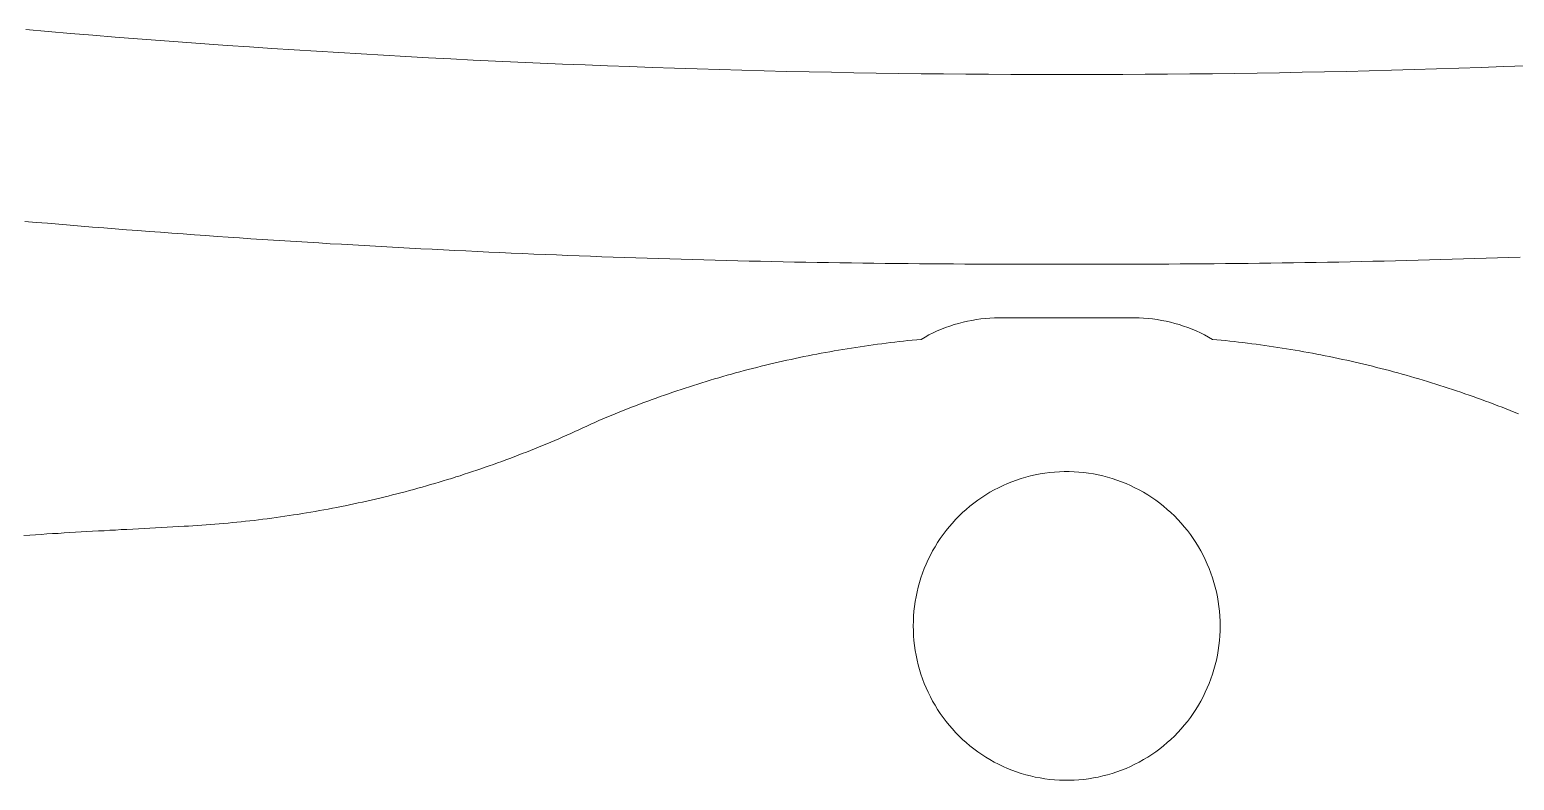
# Model space of a CAD drawing. Header units: millimetres. Extents: x -10563 to 10612, y -3613 to 6054.
# Drawn here: x 4001.8 to 4296.3, y -1180.6 to -1031.7 of the extents above; entities that cross this region are included whole.
import ezdxf

# ---------------------------------------------------------------- set-up
doc = ezdxf.new("R2010")
doc.units = ezdxf.units.MM
doc.header["$LTSCALE"] = 50
doc.layers.add('カタログ部品(衛生設備)', color=252, linetype='Continuous')

# ---------------------------------------------------------------- blocks, each defined once
blk = doc.blocks.new('FcPack%d425')
at = {"layer": 'カタログ部品(衛生設備)', "color": 1, "linetype": 'Continuous', "lineweight": 13}
for p, q in [((-201.98, -74.57), (-206.4, -74.19)), ((-197.55, -74.94), (-201.98, -74.57)), ((-193.12, -75.3), (-197.55, -74.94)), ((-188.69, -75.66), (-193.12, -75.3)), ((-184.26, -76.01), (-188.69, -75.66)), ((-179.82, -76.34), (-184.26, -76.01)), ((-175.39, -76.67), (-179.82, -76.34)), ((-170.96, -76.99), (-175.39, -76.67)), ((-166.53, -77.31), (-170.96, -76.99)), ((-162.09, -77.61), (-166.53, -77.31)), ((-157.66, -77.91), (-162.09, -77.61)), ((-153.22, -78.2), (-157.66, -77.91)), ((-148.79, -78.48), (-153.22, -78.2)), ((-144.35, -78.75), (-148.79, -78.48)), ((-139.91, -79.01), (-144.35, -78.75)), ((-135.48, -79.27), (-139.91, -79.01)), ((-131.04, -79.52), (-135.48, -79.27)), ((-126.6, -79.75), (-131.04, -79.52)), ((-122.16, -79.98), (-126.6, -79.75)), ((-117.73, -80.21), (-122.16, -79.98)), ((-113.29, -80.42), (-117.73, -80.21)), ((-108.85, -80.63), (-113.29, -80.42)), ((-104.41, -80.83), (-108.85, -80.63)), ((-99.97, -81.02), (-104.41, -80.83)), ((-95.53, -81.2), (-99.97, -81.02)), ((-91.09, -81.37), (-95.53, -81.2)), ((-86.64, -81.53), (-91.09, -81.37)), ((-82.2, -81.69), (-86.64, -81.53)), ((-77.76, -81.84), (-82.2, -81.69)), ((-73.32, -81.98), (-77.76, -81.84)), ((-68.88, -82.11), (-73.32, -81.98)), ((-64.43, -82.24), (-68.88, -82.11)), ((-59.99, -82.35), (-64.43, -82.24)), ((-55.55, -82.46), (-59.99, -82.35)), ((59.99, -82.35), (55.55, -82.46)), ((64.43, -82.24), (59.99, -82.35)), ((68.88, -82.11), (64.43, -82.24)), ((73.32, -81.98), (68.88, -82.11)), ((77.76, -81.84), (73.32, -81.98)), ((82.2, -81.69), (77.76, -81.84)), ((86.64, -81.53), (82.2, -81.69)), ((91.09, -81.37), (86.64, -81.53)), ((-51.1, -82.56), (-55.55, -82.46)), ((-46.66, -82.65), (-51.1, -82.56)), ((-42.22, -82.73), (-46.66, -82.65)), ((-37.77, -82.8), (-42.22, -82.73)), ((-33.33, -82.87), (-37.77, -82.8)), ((-28.89, -82.93), (-33.33, -82.87)), ((-24.44, -82.98), (-28.89, -82.93)), ((-20, -83.02), (-24.44, -82.98)), ((-15.55, -83.05), (-20, -83.02)), ((-11.11, -83.08), (-15.55, -83.05)), ((-6.67, -83.09), (-11.11, -83.08)), ((-2.22, -83.1), (-6.67, -83.09)), ((2.22, -83.1), (-2.22, -83.1)), ((6.67, -83.09), (2.22, -83.1)), ((11.11, -83.08), (6.67, -83.09)), ((15.55, -83.05), (11.11, -83.08)), ((20, -83.02), (15.55, -83.05)), ((24.44, -82.98), (20, -83.02)), ((28.89, -82.93), (24.44, -82.98)), ((33.33, -82.87), (28.89, -82.93)), ((37.77, -82.8), (33.33, -82.87)), ((42.22, -82.73), (37.77, -82.8)), ((46.66, -82.65), (42.22, -82.73)), ((51.1, -82.56), (46.66, -82.65)), ((55.55, -82.46), (51.1, -82.56)), ((-204.39, -112.42), (-206.63, -112.22)), ((-202.15, -112.61), (-204.39, -112.42)), ((-199.91, -112.8), (-202.15, -112.61)), ((-197.67, -112.98), (-199.91, -112.8)), ((-195.43, -113.17), (-197.67, -112.98)), ((-193.19, -113.35), (-195.43, -113.17)), ((-190.95, -113.53), (-193.19, -113.35)), ((-188.7, -113.7), (-190.95, -113.53)), ((-186.46, -113.88), (-188.7, -113.7)), ((-184.22, -114.05), (-186.46, -113.88)), ((-181.98, -114.22), (-184.22, -114.05)), ((-179.74, -114.39), (-181.98, -114.22)), ((-177.49, -114.56), (-179.74, -114.39)), ((-175.25, -114.72), (-177.49, -114.56)), ((-173.01, -114.88), (-175.25, -114.72)), ((-170.76, -115.04), (-173.01, -114.88)), ((-168.52, -115.2), (-170.76, -115.04)), ((-166.28, -115.35), (-168.52, -115.2)), ((-164.03, -115.51), (-166.28, -115.35)), ((-161.79, -115.66), (-164.03, -115.51)), ((-159.55, -115.8), (-161.79, -115.66)), ((-157.3, -115.95), (-159.55, -115.8)), ((-155.06, -116.09), (-157.3, -115.95)), ((-152.81, -116.24), (-155.06, -116.09)), ((-150.57, -116.38), (-152.81, -116.24)), ((-148.33, -116.51), (-150.57, -116.38)), ((-146.08, -116.65), (-148.33, -116.51)), ((-143.84, -116.78), (-146.08, -116.65)), ((-141.59, -116.91), (-143.84, -116.78)), ((-139.35, -117.04), (-141.59, -116.91)), ((-137.1, -117.17), (-139.35, -117.04)), ((-134.86, -117.29), (-137.1, -117.17)), ((-132.61, -117.41), (-134.86, -117.29)), ((-130.36, -117.53), (-132.61, -117.41)), ((-128.12, -117.65), (-130.36, -117.53)), ((-125.87, -117.77), (-128.12, -117.65)), ((-123.63, -117.88), (-125.87, -117.77)), ((-121.38, -117.99), (-123.63, -117.88)), ((-119.14, -118.1), (-121.38, -117.99)), ((-116.89, -118.21), (-119.14, -118.1)), ((-114.64, -118.31), (-116.89, -118.21)), ((-112.4, -118.41), (-114.64, -118.31)), ((-110.15, -118.51), (-112.4, -118.41)), ((-107.9, -118.61), (-110.15, -118.51)), ((-105.66, -118.7), (-107.9, -118.61)), ((-103.41, -118.8), (-105.66, -118.7)), ((-101.16, -118.89), (-103.41, -118.8)), ((-98.92, -118.98), (-101.16, -118.89)), ((-96.67, -119.06), (-98.92, -118.98)), ((-94.42, -119.15), (-96.67, -119.06)), ((-92.18, -119.23), (-94.42, -119.15)), ((-89.93, -119.31), (-92.18, -119.23)), ((-87.68, -119.39), (-89.93, -119.31)), ((-85.43, -119.46), (-87.68, -119.39)), ((-83.19, -119.54), (-85.43, -119.46)), ((-80.94, -119.61), (-83.19, -119.54)), ((-78.69, -119.68), (-80.94, -119.61)), ((-76.44, -119.74), (-78.69, -119.68)), ((-74.2, -119.81), (-76.44, -119.74)), ((-71.95, -119.87), (-74.2, -119.81)), ((-69.7, -119.93), (-71.95, -119.87)), ((-67.45, -119.99), (-69.7, -119.93)), ((-65.2, -120.04), (-67.45, -119.99)), ((-62.96, -120.1), (-65.2, -120.04)), ((-60.71, -120.15), (-62.96, -120.1)), ((-58.46, -120.2), (-60.71, -120.15)), ((-56.21, -120.24), (-58.46, -120.2)), ((-53.96, -120.29), (-56.21, -120.24)), ((-51.72, -120.33), (-53.96, -120.29)), ((-49.47, -120.37), (-51.72, -120.33)), ((-47.22, -120.41), (-49.47, -120.37)), ((-44.97, -120.45), (-47.22, -120.41)), ((-42.72, -120.48), (-44.97, -120.45)), ((-40.47, -120.51), (-42.72, -120.48)), ((-38.23, -120.54), (-40.47, -120.51)), ((-35.98, -120.57), (-38.23, -120.54)), ((-33.73, -120.59), (-35.98, -120.57)), ((-31.48, -120.61), (-33.73, -120.59)), ((-29.23, -120.63), (-31.48, -120.61)), ((-26.98, -120.65), (-29.23, -120.63)), ((-24.73, -120.67), (-26.98, -120.65)), ((-22.49, -120.68), (-24.73, -120.67)), ((-20.24, -120.69), (-22.49, -120.68)), ((-17.99, -120.7), (-20.24, -120.69)), ((-15.74, -120.71), (-17.99, -120.7)), ((-13.49, -120.71), (-15.74, -120.71)), ((-11.24, -120.72), (-13.49, -120.71)), ((-6.75, -120.71), (-8.99, -120.72)), ((-4.5, -120.71), (-6.75, -120.71)), ((-2.25, -120.7), (-4.5, -120.71)), ((0, -120.7), (-2.25, -120.7)), ((2.25, -120.7), (0, -120.7)), ((4.5, -120.71), (2.25, -120.7)), ((6.75, -120.71), (4.5, -120.71)), ((8.99, -120.72), (6.75, -120.71)), ((13.49, -120.71), (11.24, -120.72)), ((15.74, -120.71), (13.49, -120.71)), ((17.99, -120.7), (15.74, -120.71)), ((20.24, -120.69), (17.99, -120.7)), ((22.49, -120.68), (20.24, -120.69)), ((24.73, -120.67), (22.49, -120.68)), ((26.98, -120.65), (24.73, -120.67)), ((29.23, -120.63), (26.98, -120.65)), ((31.48, -120.61), (29.23, -120.63)), ((33.73, -120.59), (31.48, -120.61)), ((35.98, -120.57), (33.73, -120.59)), ((38.23, -120.54), (35.98, -120.57)), ((40.47, -120.51), (38.23, -120.54)), ((42.72, -120.48), (40.47, -120.51)), ((44.97, -120.45), (42.72, -120.48)), ((47.22, -120.41), (44.97, -120.45)), ((49.47, -120.37), (47.22, -120.41)), ((51.72, -120.33), (49.47, -120.37)), ((53.96, -120.29), (51.72, -120.33)), ((56.21, -120.24), (53.96, -120.29)), ((58.46, -120.2), (56.21, -120.24)), ((60.71, -120.15), (58.46, -120.2)), ((62.96, -120.1), (60.71, -120.15)), ((65.2, -120.04), (62.96, -120.1)), ((67.45, -119.99), (65.2, -120.04)), ((69.7, -119.93), (67.45, -119.99)), ((71.95, -119.87), (69.7, -119.93)), ((74.2, -119.81), (71.95, -119.87)), ((76.44, -119.74), (74.2, -119.81)), ((78.69, -119.68), (76.44, -119.74)), ((80.94, -119.61), (78.69, -119.68)), ((83.19, -119.54), (80.94, -119.61)), ((85.43, -119.46), (83.19, -119.54)), ((87.68, -119.39), (85.43, -119.46)), ((89.93, -119.31), (87.68, -119.39)), ((-8.99, -120.72), (-11.24, -120.72)), ((11.24, -120.72), (8.99, -120.72)), ((-21.45, -132.46), (-22.31, -132.71)), ((-20.57, -132.23), (-21.45, -132.46)), ((-19.69, -132.03), (-20.57, -132.23)), ((-18.81, -131.86), (-19.69, -132.03)), ((-17.92, -131.71), (-18.81, -131.86)), ((-17.02, -131.59), (-17.92, -131.71)), ((-16.13, -131.5), (-17.02, -131.59)), ((-15.23, -131.43), (-16.13, -131.5)), ((-14.33, -131.39), (-15.23, -131.43)), ((-13.43, -131.37), (-14.33, -131.39)), ((13.43, -131.37), (-13.43, -131.37)), ((14.33, -131.39), (13.43, -131.37)), ((15.23, -131.43), (14.33, -131.39)), ((16.13, -131.5), (15.23, -131.43)), ((17.02, -131.59), (16.13, -131.5)), ((17.92, -131.71), (17.02, -131.59)), ((18.81, -131.86), (17.92, -131.71)), ((19.69, -132.03), (18.81, -131.86)), ((20.57, -132.23), (19.69, -132.03)), ((21.45, -132.46), (20.57, -132.23)), ((22.31, -132.71), (21.45, -132.46)), ((-28.11, -135.18), (-28.9, -135.63)), ((-27.32, -134.75), (-28.11, -135.18)), ((-26.51, -134.35), (-27.32, -134.75)), ((-25.69, -133.97), (-26.51, -134.35)), ((-24.86, -133.62), (-25.69, -133.97)), ((-24.02, -133.29), (-24.86, -133.62)), ((-23.17, -132.99), (-24.02, -133.29)), ((-22.31, -132.71), (-23.17, -132.99)), ((23.17, -132.99), (22.31, -132.71)), ((24.02, -133.29), (23.17, -132.99)), ((24.86, -133.62), (24.02, -133.29)), ((25.69, -133.97), (24.86, -133.62)), ((26.51, -134.35), (25.69, -133.97)), ((27.32, -134.75), (26.51, -134.35)), ((28.11, -135.18), (27.32, -134.75)), ((28.9, -135.63), (28.11, -135.18)), ((-47.86, -138.23), (-48.71, -138.39)), ((-47, -138.08), (-47.86, -138.23)), ((-46.14, -137.92), (-47, -138.08)), ((-45.28, -137.78), (-46.14, -137.92)), ((-44.43, -137.63), (-45.28, -137.78)), ((-43.57, -137.49), (-44.43, -137.63)), ((-42.71, -137.35), (-43.57, -137.49)), ((-41.85, -137.22), (-42.71, -137.35)), ((-40.99, -137.09), (-41.85, -137.22)), ((-40.13, -136.96), (-40.99, -137.09)), ((-39.27, -136.84), (-40.13, -136.96)), ((-38.41, -136.72), (-39.27, -136.84)), ((-37.54, -136.6), (-38.41, -136.72)), ((-36.68, -136.49), (-37.54, -136.6)), ((-35.82, -136.38), (-36.68, -136.49)), ((-34.95, -136.27), (-35.82, -136.38)), ((-34.09, -136.17), (-34.95, -136.27)), ((-33.23, -136.07), (-34.09, -136.17)), ((-32.36, -135.97), (-33.23, -136.07)), ((-31.5, -135.88), (-32.36, -135.97)), ((-30.63, -135.79), (-31.5, -135.88)), ((-29.76, -135.71), (-30.63, -135.79)), ((-28.9, -135.63), (-29.76, -135.71)), ((29.76, -135.71), (28.9, -135.63)), ((30.63, -135.79), (29.76, -135.71)), ((31.5, -135.88), (30.63, -135.79)), ((32.36, -135.97), (31.5, -135.88)), ((33.23, -136.07), (32.36, -135.97)), ((34.09, -136.17), (33.23, -136.07)), ((34.95, -136.27), (34.09, -136.17)), ((35.82, -136.38), (34.95, -136.27)), ((36.68, -136.49), (35.82, -136.38)), ((37.54, -136.6), (36.68, -136.49)), ((38.41, -136.72), (37.54, -136.6)), ((39.27, -136.84), (38.41, -136.72)), ((40.13, -136.96), (39.27, -136.84)), ((40.99, -137.09), (40.13, -136.96)), ((41.85, -137.22), (40.99, -137.09)), ((42.71, -137.35), (41.85, -137.22)), ((43.57, -137.49), (42.71, -137.35)), ((44.43, -137.63), (43.57, -137.49)), ((45.28, -137.78), (44.43, -137.63)), ((46.14, -137.92), (45.28, -137.78)), ((47, -138.08), (46.14, -137.92)), ((47.86, -138.23), (47, -138.08)), ((48.71, -138.39), (47.86, -138.23)), ((-61.46, -141.19), (-62.3, -141.4)), ((-60.61, -140.98), (-61.46, -141.19)), ((-59.77, -140.77), (-60.61, -140.98)), ((-58.92, -140.57), (-59.77, -140.77)), ((-58.08, -140.37), (-58.92, -140.57)), ((-57.23, -140.17), (-58.08, -140.37)), ((-56.38, -139.98), (-57.23, -140.17)), ((-55.53, -139.79), (-56.38, -139.98)), ((-54.68, -139.6), (-55.53, -139.79)), ((-53.83, -139.42), (-54.68, -139.6)), ((-52.98, -139.24), (-53.83, -139.42)), ((-52.13, -139.06), (-52.98, -139.24)), ((-51.27, -138.89), (-52.13, -139.06)), ((-50.42, -138.72), (-51.27, -138.89)), ((-49.57, -138.55), (-50.42, -138.72)), ((-48.71, -138.39), (-49.57, -138.55)), ((49.57, -138.55), (48.71, -138.39)), ((50.42, -138.72), (49.57, -138.55)), ((51.27, -138.89), (50.42, -138.72)), ((52.13, -139.06), (51.27, -138.89)), ((52.98, -139.24), (52.13, -139.06)), ((53.83, -139.42), (52.98, -139.24)), ((54.68, -139.6), (53.83, -139.42)), ((55.53, -139.79), (54.68, -139.6)), ((56.38, -139.98), (55.53, -139.79)), ((57.23, -140.17), (56.38, -139.98)), ((58.08, -140.37), (57.23, -140.17)), ((58.92, -140.57), (58.08, -140.37)), ((59.77, -140.77), (58.92, -140.57)), ((60.61, -140.98), (59.77, -140.77)), ((61.46, -141.19), (60.61, -140.98)), ((62.3, -141.4), (61.46, -141.19)), ((-72.35, -144.24), (-73.18, -144.5)), ((-71.52, -143.99), (-72.35, -144.24)), ((-70.69, -143.74), (-71.52, -143.99)), ((-69.85, -143.49), (-70.69, -143.74)), ((-69.02, -143.24), (-69.85, -143.49)), ((-68.18, -143), (-69.02, -143.24)), ((-67.34, -142.76), (-68.18, -143)), ((-66.51, -142.53), (-67.34, -142.76)), ((-65.67, -142.3), (-66.51, -142.53)), ((-64.83, -142.07), (-65.67, -142.3)), ((-63.99, -141.84), (-64.83, -142.07)), ((-63.15, -141.62), (-63.99, -141.84)), ((-62.3, -141.4), (-63.15, -141.62)), ((63.15, -141.62), (62.3, -141.4)), ((63.99, -141.84), (63.15, -141.62)), ((64.83, -142.07), (63.99, -141.84)), ((65.67, -142.3), (64.83, -142.07)), ((66.51, -142.53), (65.67, -142.3)), ((67.34, -142.76), (66.51, -142.53)), ((68.18, -143), (67.34, -142.76)), ((69.02, -143.24), (68.18, -143)), ((69.85, -143.49), (69.02, -143.24)), ((70.69, -143.74), (69.85, -143.49)), ((71.52, -143.99), (70.69, -143.74)), ((72.35, -144.24), (71.52, -143.99)), ((73.18, -144.5), (72.35, -144.24)), ((-80.62, -146.98), (-81.44, -147.28)), ((-79.79, -146.7), (-80.62, -146.98)), ((-78.97, -146.41), (-79.79, -146.7)), ((-78.15, -146.13), (-78.97, -146.41)), ((-77.32, -145.85), (-78.15, -146.13)), ((-76.5, -145.57), (-77.32, -145.85)), ((-75.67, -145.3), (-76.5, -145.57)), ((-74.84, -145.03), (-75.67, -145.3)), ((-74.01, -144.77), (-74.84, -145.03)), ((-73.18, -144.5), (-74.01, -144.77)), ((74.01, -144.77), (73.18, -144.5)), ((74.84, -145.03), (74.01, -144.77)), ((75.67, -145.3), (74.84, -145.03)), ((76.5, -145.57), (75.67, -145.3)), ((77.32, -145.85), (76.5, -145.57)), ((78.15, -146.13), (77.32, -145.85)), ((78.97, -146.41), (78.15, -146.13)), ((79.79, -146.7), (78.97, -146.41)), ((80.62, -146.98), (79.79, -146.7)), ((81.44, -147.28), (80.62, -146.98)), ((-88.76, -150.06), (-89.57, -150.39)), ((-87.95, -149.74), (-88.76, -150.06)), ((-87.14, -149.42), (-87.95, -149.74)), ((-86.33, -149.1), (-87.14, -149.42)), ((-85.52, -148.79), (-86.33, -149.1)), ((-84.7, -148.48), (-85.52, -148.79)), ((-83.89, -148.18), (-84.7, -148.48)), ((-83.07, -147.87), (-83.89, -148.18)), ((-82.25, -147.57), (-83.07, -147.87)), ((-81.44, -147.28), (-82.25, -147.57)), ((82.25, -147.57), (81.44, -147.28)), ((83.07, -147.87), (82.25, -147.57)), ((83.89, -148.18), (83.07, -147.87)), ((84.7, -148.48), (83.89, -148.18)), ((85.52, -148.79), (84.7, -148.48)), ((86.33, -149.1), (85.52, -148.79)), ((87.14, -149.42), (86.33, -149.1)), ((87.95, -149.74), (87.14, -149.42)), ((88.76, -150.06), (87.95, -149.74)), ((89.57, -150.39), (88.76, -150.06)), ((-95.15, -152.84), (-95.94, -153.21)), ((-94.36, -152.47), (-95.15, -152.84)), ((-93.57, -152.1), (-94.36, -152.47)), ((-92.78, -151.72), (-93.57, -152.1)), ((-91.98, -151.38), (-92.78, -151.72)), ((-91.18, -151.05), (-91.98, -151.38)), ((-90.37, -150.72), (-91.18, -151.05)), ((-89.57, -150.39), (-90.37, -150.72)), ((-102.33, -156.02), (-103.13, -156.36)), ((-101.52, -155.68), (-102.33, -156.02)), ((-100.72, -155.34), (-101.52, -155.68)), ((-99.92, -154.99), (-100.72, -155.34)), ((-99.12, -154.64), (-99.92, -154.99)), ((-98.33, -154.29), (-99.12, -154.64)), ((-97.53, -153.93), (-98.33, -154.29)), ((-96.74, -153.57), (-97.53, -153.93)), ((-95.94, -153.21), (-96.74, -153.57)), ((-109.61, -158.94), (-110.43, -159.24)), ((-108.8, -158.63), (-109.61, -158.94)), ((-107.99, -158.31), (-108.8, -158.63)), ((-107.17, -157.99), (-107.99, -158.31)), ((-106.36, -157.67), (-107.17, -157.99)), ((-105.55, -157.35), (-106.36, -157.67)), ((-104.74, -157.02), (-105.55, -157.35)), ((-103.94, -156.69), (-104.74, -157.02)), ((-103.13, -156.36), (-103.94, -156.69)), ((-117.83, -161.87), (-118.65, -162.14)), ((-117, -161.59), (-117.83, -161.87)), ((-116.17, -161.31), (-117, -161.59)), ((-115.35, -161.02), (-116.17, -161.31)), ((-114.53, -160.73), (-115.35, -161.02)), ((-113.7, -160.44), (-114.53, -160.73)), ((-112.88, -160.15), (-113.7, -160.44)), ((-112.06, -159.85), (-112.88, -160.15)), ((-111.25, -159.55), (-112.06, -159.85)), ((-110.43, -159.24), (-111.25, -159.55)), ((-1.45, -161.91), (-2.41, -161.97)), ((-0.48, -161.88), (-1.45, -161.91)), ((0.48, -161.88), (-0.48, -161.88)), ((1.45, -161.91), (0.48, -161.88)), ((2.41, -161.97), (1.45, -161.91)), ((-126.99, -164.7), (-127.82, -164.94)), ((-126.15, -164.46), (-126.99, -164.7)), ((-125.31, -164.22), (-126.15, -164.46)), ((-124.48, -163.97), (-125.31, -164.22)), ((-123.64, -163.72), (-124.48, -163.97)), ((-122.81, -163.46), (-123.64, -163.72)), ((-121.97, -163.21), (-122.81, -163.46)), ((-121.14, -162.94), (-121.97, -163.21)), ((-120.31, -162.68), (-121.14, -162.94)), ((-119.48, -162.41), (-120.31, -162.68)), ((-118.65, -162.14), (-119.48, -162.41)), ((-12.64, -164.64), (-13.52, -165.06)), ((-11.76, -164.25), (-12.64, -164.64)), ((-10.86, -163.89), (-11.76, -164.25)), ((-9.95, -163.56), (-10.86, -163.89)), ((-9.04, -163.26), (-9.95, -163.56)), ((-8.11, -162.98), (-9.04, -163.26)), ((-7.18, -162.74), (-8.11, -162.98)), ((-6.23, -162.52), (-7.18, -162.74)), ((-5.28, -162.34), (-6.23, -162.52)), ((-4.33, -162.19), (-5.28, -162.34)), ((-3.37, -162.06), (-4.33, -162.19)), ((-2.41, -161.97), (-3.37, -162.06)), ((3.37, -162.06), (2.41, -161.97)), ((4.33, -162.19), (3.37, -162.06)), ((5.28, -162.34), (4.33, -162.19)), ((6.23, -162.52), (5.28, -162.34)), ((7.18, -162.74), (6.23, -162.52)), ((8.11, -162.98), (7.18, -162.74)), ((9.04, -163.26), (8.11, -162.98)), ((9.95, -163.56), (9.04, -163.26)), ((10.86, -163.89), (9.95, -163.56)), ((11.76, -164.25), (10.86, -163.89)), ((12.64, -164.64), (11.76, -164.25)), ((13.52, -165.06), (12.64, -164.64)), ((-138.81, -167.72), (-139.66, -167.91)), ((-137.96, -167.53), (-138.81, -167.72)), ((-137.11, -167.33), (-137.96, -167.53)), ((-136.26, -167.13), (-137.11, -167.33)), ((-135.41, -166.93), (-136.26, -167.13)), ((-134.57, -166.72), (-135.41, -166.93)), ((-133.72, -166.51), (-134.57, -166.72)), ((-132.88, -166.29), (-133.72, -166.51)), ((-132.03, -166.08), (-132.88, -166.29)), ((-131.19, -165.86), (-132.03, -166.08)), ((-130.35, -165.63), (-131.19, -165.86)), ((-129.5, -165.41), (-130.35, -165.63)), ((-128.66, -165.17), (-129.5, -165.41)), ((-127.82, -164.94), (-128.66, -165.17)), ((-17.65, -167.55), (-18.43, -168.13)), ((-16.86, -167), (-17.65, -167.55)), ((-16.05, -166.48), (-16.86, -167)), ((-15.22, -165.98), (-16.05, -166.48)), ((-14.37, -165.51), (-15.22, -165.98)), ((-13.52, -165.06), (-14.37, -165.51)), ((14.37, -165.51), (13.52, -165.06)), ((15.22, -165.98), (14.37, -165.51)), ((16.05, -166.48), (15.22, -165.98)), ((16.86, -167), (16.05, -166.48)), ((17.65, -167.55), (16.86, -167)), ((18.43, -168.13), (17.65, -167.55)), ((-155.09, -170.74), (-155.95, -170.86)), ((-154.22, -170.61), (-155.09, -170.74)), ((-153.36, -170.48), (-154.22, -170.61)), ((-152.5, -170.35), (-153.36, -170.48)), ((-151.64, -170.21), (-152.5, -170.35)), ((-150.78, -170.07), (-151.64, -170.21)), ((-149.92, -169.92), (-150.78, -170.07)), ((-149.06, -169.77), (-149.92, -169.92)), ((-148.2, -169.62), (-149.06, -169.77)), ((-147.35, -169.46), (-148.2, -169.62)), ((-146.49, -169.31), (-147.35, -169.46)), ((-145.63, -169.14), (-146.49, -169.31)), ((-144.78, -168.98), (-145.63, -169.14)), ((-143.92, -168.81), (-144.78, -168.98)), ((-143.07, -168.64), (-143.92, -168.81)), ((-142.22, -168.46), (-143.07, -168.64)), ((-141.36, -168.28), (-142.22, -168.46)), ((-140.51, -168.1), (-141.36, -168.28)), ((-139.66, -167.91), (-140.51, -168.1)), ((-21.35, -170.67), (-22.03, -171.37)), ((-20.65, -170), (-21.35, -170.67)), ((-19.93, -169.36), (-20.65, -170)), ((-19.19, -168.73), (-19.93, -169.36)), ((-18.43, -168.13), (-19.19, -168.73)), ((19.19, -168.73), (18.43, -168.13)), ((19.93, -169.36), (19.19, -168.73)), ((20.65, -170), (19.93, -169.36)), ((21.35, -170.67), (20.65, -170)), ((22.03, -171.37), (21.35, -170.67)), ((-192.05, -173.65), (-193.18, -173.72)), ((-190.91, -173.59), (-192.05, -173.65)), ((-189.78, -173.52), (-190.91, -173.59)), ((-188.64, -173.46), (-189.78, -173.52)), ((-187.51, -173.39), (-188.64, -173.46)), ((-186.37, -173.33), (-187.51, -173.39)), ((-185.24, -173.27), (-186.37, -173.33)), ((-184.1, -173.2), (-185.24, -173.27)), ((-182.97, -173.14), (-184.1, -173.2)), ((-181.83, -173.08), (-182.97, -173.14)), ((-180.7, -173.02), (-181.83, -173.08)), ((-179.56, -172.96), (-180.7, -173.02)), ((-178.43, -172.89), (-179.56, -172.96)), ((-177.29, -172.83), (-178.43, -172.89)), ((-176.16, -172.77), (-177.29, -172.83)), ((-175.02, -172.71), (-176.16, -172.77)), ((-174.15, -172.67), (-175.02, -172.71)), ((-173.28, -172.62), (-174.15, -172.67)), ((-172.41, -172.56), (-173.28, -172.62)), ((-171.54, -172.5), (-172.41, -172.56)), ((-170.67, -172.44), (-171.54, -172.5)), ((-169.81, -172.38), (-170.67, -172.44)), ((-168.94, -172.31), (-169.81, -172.38)), ((-168.07, -172.24), (-168.94, -172.31)), ((-167.2, -172.16), (-168.07, -172.24)), ((-166.33, -172.08), (-167.2, -172.16)), ((-165.46, -172), (-166.33, -172.08)), ((-164.6, -171.91), (-165.46, -172)), ((-163.73, -171.83), (-164.6, -171.91)), ((-162.86, -171.73), (-163.73, -171.83)), ((-162, -171.64), (-162.86, -171.73)), ((-161.13, -171.54), (-162, -171.64)), ((-160.27, -171.43), (-161.13, -171.54)), ((-159.4, -171.33), (-160.27, -171.43)), ((-158.54, -171.22), (-159.4, -171.33)), ((-157.67, -171.1), (-158.54, -171.22)), ((-156.81, -170.98), (-157.67, -171.1)), ((-155.95, -170.86), (-156.81, -170.98)), ((-23.92, -173.57), (-24.51, -174.34)), ((-23.31, -172.81), (-23.92, -173.57)), ((-22.68, -172.08), (-23.31, -172.81)), ((-22.03, -171.37), (-22.68, -172.08)), ((22.68, -172.08), (22.03, -171.37)), ((23.31, -172.81), (22.68, -172.08)), ((23.92, -173.57), (23.31, -172.81)), ((24.51, -174.34), (23.92, -173.57)), ((-205.67, -174.46), (-206.8, -174.53)), ((-204.53, -174.39), (-205.67, -174.46)), ((-203.4, -174.32), (-204.53, -174.39)), ((-202.26, -174.25), (-203.4, -174.32)), ((-201.13, -174.18), (-202.26, -174.25)), ((-199.99, -174.12), (-201.13, -174.18)), ((-198.86, -174.05), (-199.99, -174.12)), ((-197.72, -173.98), (-198.86, -174.05)), ((-196.59, -173.91), (-197.72, -173.98)), ((-195.45, -173.85), (-196.59, -173.91)), ((-194.32, -173.78), (-195.45, -173.85)), ((-193.18, -173.72), (-194.32, -173.78)), ((-25.6, -175.94), (-26.11, -176.77)), ((-25.07, -175.13), (-25.6, -175.94)), ((-24.51, -174.34), (-25.07, -175.13)), ((25.07, -175.13), (24.51, -174.34)), ((25.6, -175.94), (25.07, -175.13)), ((26.11, -176.77), (25.6, -175.94)), ((-27.48, -179.34), (-27.88, -180.22)), ((-27.05, -178.47), (-27.48, -179.34)), ((-26.6, -177.61), (-27.05, -178.47)), ((-26.11, -176.77), (-26.6, -177.61)), ((26.6, -177.61), (26.11, -176.77)), ((27.05, -178.47), (26.6, -177.61)), ((27.48, -179.34), (27.05, -178.47)), ((27.88, -180.22), (27.48, -179.34)), ((-28.6, -182.03), (-28.92, -182.94)), ((-28.25, -181.12), (-28.6, -182.03)), ((-27.88, -180.22), (-28.25, -181.12)), ((28.25, -181.12), (27.88, -180.22)), ((28.6, -182.03), (28.25, -181.12)), ((28.92, -182.94), (28.6, -182.03)), ((-29.46, -184.81), (-29.69, -185.75)), ((-29.2, -183.87), (-29.46, -184.81)), ((-28.92, -182.94), (-29.2, -183.87)), ((29.2, -183.87), (28.92, -182.94)), ((29.46, -184.81), (29.2, -183.87)), ((29.69, -185.75), (29.46, -184.81)), ((-30.05, -187.66), (-30.19, -188.62)), ((-29.88, -186.7), (-30.05, -187.66)), ((-29.69, -185.75), (-29.88, -186.7)), ((29.88, -186.7), (29.69, -185.75)), ((30.05, -187.66), (29.88, -186.7)), ((30.19, -188.62), (30.05, -187.66)), ((-30.37, -190.56), (-30.42, -191.53)), ((-30.3, -189.59), (-30.37, -190.56)), ((-30.19, -188.62), (-30.3, -189.59)), ((30.3, -189.59), (30.19, -188.62)), ((30.37, -190.56), (30.3, -189.59)), ((30.42, -191.53), (30.37, -190.56)), ((-30.42, -191.53), (-30.43, -192.5)), ((-30.43, -192.5), (-30.42, -193.47)), ((-30.42, -193.47), (-30.37, -194.44)), ((30.37, -194.44), (30.42, -193.47)), ((30.43, -192.5), (30.42, -191.53)), ((30.42, -193.47), (30.43, -192.5)), ((-30.37, -194.44), (-30.3, -195.41)), ((-30.3, -195.41), (-30.19, -196.38)), ((-30.19, -196.38), (-30.05, -197.34)), ((30.05, -197.34), (30.19, -196.38)), ((30.19, -196.38), (30.3, -195.41)), ((30.3, -195.41), (30.37, -194.44)), ((-30.05, -197.34), (-29.88, -198.3)), ((-29.88, -198.3), (-29.69, -199.25)), ((-29.69, -199.25), (-29.46, -200.19)), ((-29.46, -200.19), (-29.2, -201.13)), ((29.2, -201.13), (29.46, -200.19)), ((29.46, -200.19), (29.69, -199.25)), ((29.69, -199.25), (29.88, -198.3)), ((29.88, -198.3), (30.05, -197.34)), ((-29.2, -201.13), (-28.92, -202.06)), ((-28.92, -202.06), (-28.6, -202.97)), ((-28.6, -202.97), (-28.25, -203.88)), ((28.25, -203.88), (28.6, -202.97)), ((28.6, -202.97), (28.92, -202.06)), ((28.92, -202.06), (29.2, -201.13)), ((-28.25, -203.88), (-27.88, -204.78)), ((-27.88, -204.78), (-27.48, -205.66)), ((-27.48, -205.66), (-27.05, -206.53)), ((27.05, -206.53), (27.48, -205.66)), ((27.48, -205.66), (27.88, -204.78)), ((27.88, -204.78), (28.25, -203.88)), ((-27.05, -206.53), (-26.6, -207.39)), ((-26.6, -207.39), (-26.11, -208.23)), ((-26.11, -208.23), (-25.6, -209.06)), ((25.6, -209.06), (26.11, -208.23)), ((26.11, -208.23), (26.6, -207.39)), ((26.6, -207.39), (27.05, -206.53)), ((-25.6, -209.06), (-25.07, -209.87)), ((-25.07, -209.87), (-24.51, -210.66)), ((-24.51, -210.66), (-23.92, -211.43)), ((-23.92, -211.43), (-23.31, -212.19)), ((23.31, -212.19), (23.92, -211.43)), ((23.92, -211.43), (24.51, -210.66)), ((24.51, -210.66), (25.07, -209.87)), ((25.07, -209.87), (25.6, -209.06)), ((-23.31, -212.19), (-22.68, -212.92)), ((-22.68, -212.92), (-22.03, -213.63)), ((-22.03, -213.63), (-21.35, -214.33)), ((-21.35, -214.33), (-20.65, -215)), ((20.65, -215), (21.35, -214.33)), ((21.35, -214.33), (22.03, -213.63)), ((22.03, -213.63), (22.68, -212.92)), ((22.68, -212.92), (23.31, -212.19)), ((-20.65, -215), (-19.93, -215.64)), ((-19.93, -215.64), (-19.19, -216.27)), ((-19.19, -216.27), (-18.43, -216.87)), ((-18.43, -216.87), (-17.65, -217.45)), ((-17.65, -217.45), (-16.86, -218)), ((16.86, -218), (17.65, -217.45)), ((17.65, -217.45), (18.43, -216.87)), ((18.43, -216.87), (19.19, -216.27)), ((19.19, -216.27), (19.93, -215.64)), ((19.93, -215.64), (20.65, -215)), ((-16.86, -218), (-16.05, -218.52)), ((-16.05, -218.52), (-15.22, -219.02)), ((-15.22, -219.02), (-14.37, -219.49)), ((-14.37, -219.49), (-13.52, -219.94)), ((-13.52, -219.94), (-12.64, -220.36)), ((-12.64, -220.36), (-11.76, -220.75)), ((-11.76, -220.75), (-10.86, -221.11)), ((10.86, -221.11), (11.76, -220.75)), ((11.76, -220.75), (12.64, -220.36)), ((12.64, -220.36), (13.52, -219.94)), ((13.52, -219.94), (14.37, -219.49)), ((14.37, -219.49), (15.22, -219.02)), ((15.22, -219.02), (16.05, -218.52)), ((16.05, -218.52), (16.86, -218)), ((-10.86, -221.11), (-9.95, -221.44)), ((-9.95, -221.44), (-9.04, -221.74)), ((-9.04, -221.74), (-8.11, -222.02)), ((-8.11, -222.02), (-7.18, -222.26)), ((-7.18, -222.26), (-6.23, -222.48)), ((-6.23, -222.48), (-5.28, -222.66)), ((-5.28, -222.66), (-4.33, -222.81)), ((-4.33, -222.81), (-3.37, -222.94)), ((-3.37, -222.94), (-2.41, -223.03)), ((-2.41, -223.03), (-1.45, -223.09)), ((-1.45, -223.09), (-0.48, -223.12)), ((-0.48, -223.12), (0.48, -223.12)), ((0.48, -223.12), (1.45, -223.09)), ((1.45, -223.09), (2.41, -223.03)), ((2.41, -223.03), (3.37, -222.94)), ((3.37, -222.94), (4.33, -222.81)), ((4.33, -222.81), (5.28, -222.66)), ((5.28, -222.66), (6.23, -222.48)), ((6.23, -222.48), (7.18, -222.26)), ((7.18, -222.26), (8.11, -222.02)), ((8.11, -222.02), (9.04, -221.74)), ((9.04, -221.74), (9.95, -221.44)), ((9.95, -221.44), (10.86, -221.11))]:
    blk.add_line(p, q, dxfattribs=at)

msp = doc.modelspace()

# ---------------------------------------------------------------- block references
at = {"layer": 'カタログ部品(衛生設備)', "color": 1, "linetype": 'Continuous', "lineweight": 13}
msp.add_blockref('FcPack%d425', (4207.5, -957.5), dxfattribs=at)

doc.saveas('drawing.dxf')
